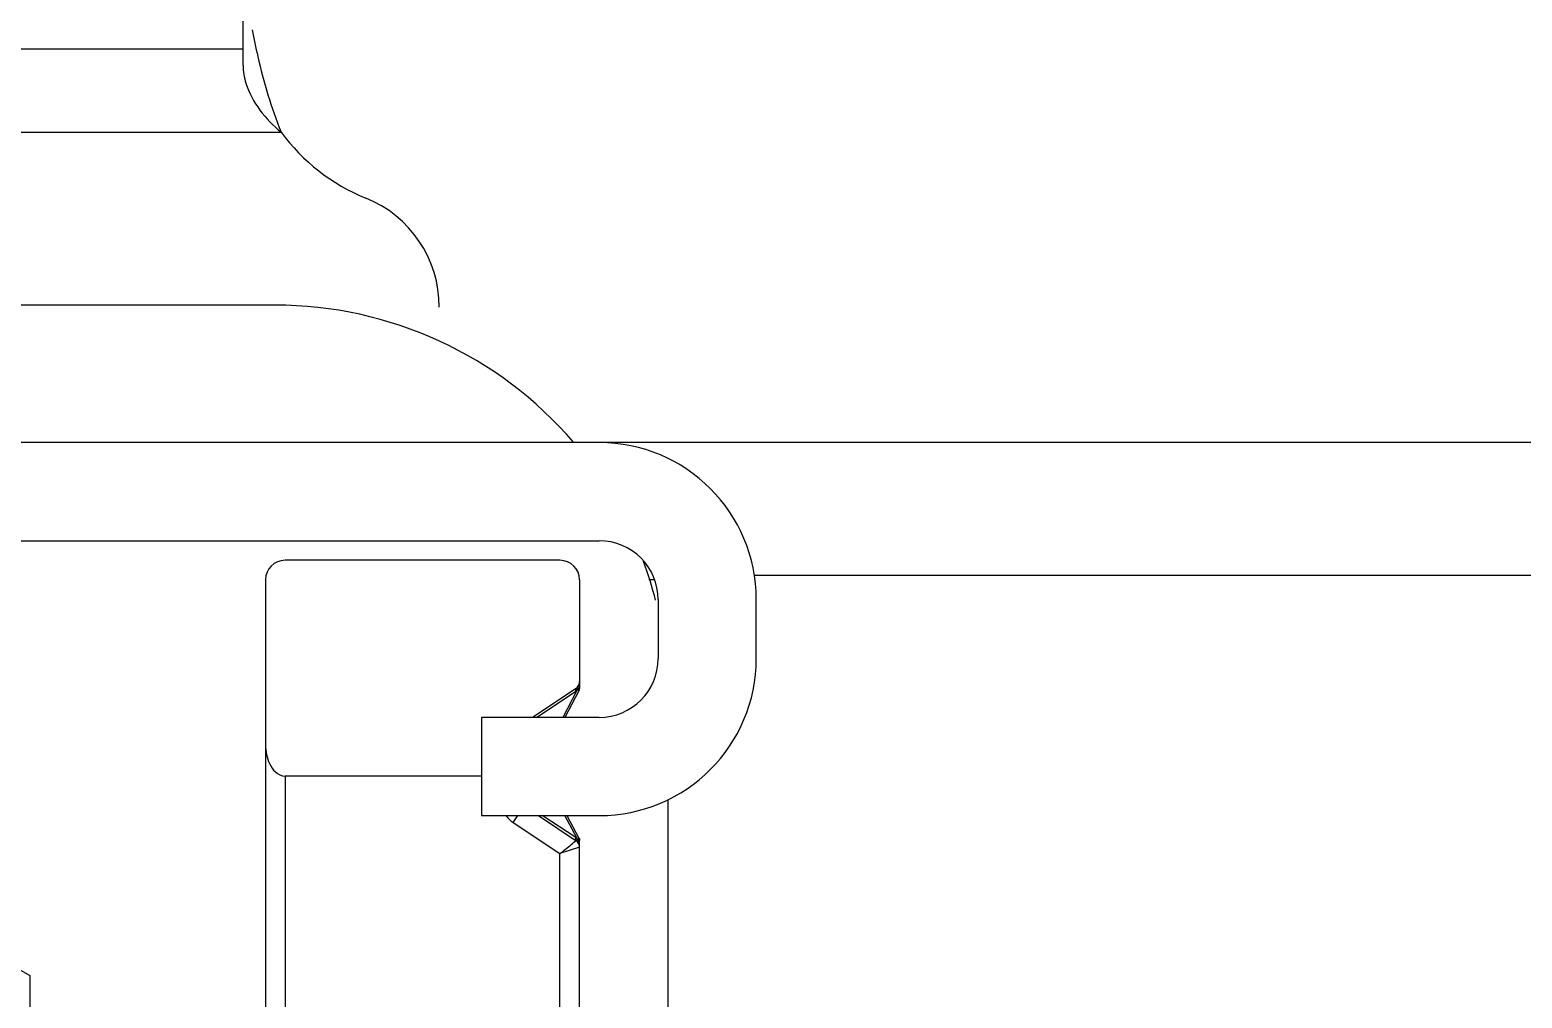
# Model space of a CAD drawing. Header units: inches. Extents: x -1293886 to -986005, y -15154 to 203628.
# Drawn here: x -1241476.2 to -1241346.7, y 83797.1 to 83881.1 of the extents above; entities that cross this region are included whole.
import ezdxf

# ---------------------------------------------------------------- set-up
doc = ezdxf.new("R2010")
doc.units = ezdxf.units.IN
doc.header["$LTSCALE"] = 100
doc.header["$MEASUREMENT"] = 0
doc.layers.add('W_DIM', color=4, linetype='Continuous')

# ---------------------------------------------------------------- blocks, each defined once
blk = doc.blocks.new('1111')
at = {"layer": 'W_DIM', "color": 7}
for p, q in [((-2280943.38, 1708378.78), (-2280943.38, 1708535.06)), ((-2281072.88, 1708380.22), (-2280943.38, 1708380.22)), ((-2281076.18, 1708372.99), (-2280940.08, 1708372.99)), ((-2280940.59, 1708357.98), (-2281083.86, 1708357.98)), ((-2280422.2, 1708346.06), (-2281024.93, 1708346.05)), ((-2281024.93, 1708337.53), (-2280912.47, 1708337.53)), ((-2280915.88, 1708335.83), (-2280939.73, 1708335.83)), ((-2280941.44, 1708334.13), (-2280941.44, 1708285.97)), ((-2280914.18, 1708334.13), (-2280914.18, 1708325.29)), ((-2280907.67, 1708334.13), (-2280908.18, 1708334.13)), ((-2280422.2, 1708334.51), (-2280899, 1708334.51)), ((-2280907.36, 1708332.42), (-2280907.36, 1708327.31)), ((-2280898.84, 1708327.31), (-2280898.84, 1708332.42)), ((-2280914.18, 1708325.29), (-2280914.18, 1708324.75)), ((-2280914.48, 1708324.72), (-2280918.26, 1708322.2)), ((-2280917.92, 1708322.2), (-2280914.5, 1708324.46)), ((-2280914.41, 1708324.53), (-2280915.64, 1708322.2)), ((-2280914.23, 1708324.51), (-2280915.46, 1708322.2)), ((-2280914.44, 1708324.63), (-2280914.41, 1708324.53)), ((-2280914.41, 1708324.53), (-2280914.37, 1708324.58)), ((-2280914.28, 1708324.62), (-2280914.34, 1708324.59)), ((-2280914.3, 1708324.81), (-2280914.23, 1708325)), ((-2281002.78, 1708323.41), (-2280961.89, 1708299.8)), ((-2280912.47, 1708322.2), (-2280922.69, 1708322.2)), ((-2280922.69, 1708322.2), (-2280922.69, 1708313.68)), ((-2280922.69, 1708317.09), (-2280939.73, 1708317.09)), ((-2280939.73, 1708317.09), (-2280939.73, 1708284.78)), ((-2280906.51, 1708315.06), (-2280906.51, 1708291.82)), ((-2280922.69, 1708313.68), (-2280912.47, 1708313.68)), ((-2280919.93, 1708313.08), (-2280919.53, 1708313.68)), ((-2280917.75, 1708313.68), (-2280914.48, 1708311.49)), ((-2280914.51, 1708311.76), (-2280917.42, 1708313.68)), ((-2280914.4, 1708311.68), (-2280915.45, 1708313.68)), ((-2280915.27, 1708313.68), (-2280914.23, 1708311.71)), ((-2280919.93, 1708313.08), (-2280915.88, 1708310.38)), ((-2280914.18, 1708310.93), (-2280915.88, 1708310.38)), ((-2280914.43, 1708311.57), (-2280914.4, 1708311.68)), ((-2280914.41, 1708311.47), (-2280914.41, 1708311.45)), ((-2280914.41, 1708311.45), (-2280914.39, 1708311.43)), ((-2280914.38, 1708311.66), (-2280914.4, 1708311.68)), ((-2280914.37, 1708311.64), (-2280914.38, 1708311.66)), ((-2280914.37, 1708311.63), (-2280914.23, 1708311.71)), ((-2280914.18, 1708241.45), (-2280914.18, 1708311.47)), ((-2280915.88, 1708242), (-2280915.88, 1708310.38)), ((-2280961.89, 1708299.8), (-2280961.89, 1708252.58))]:
    blk.add_line(p, q, dxfattribs=at)
for centre, radius, start, end in [((-2280926.34, 1708383.07), 17.04, 216.2515, 247.9757), ((-2280936.57, 1708357.8), 10.22, 0, 67.9757), ((-2280940.59, 1708323.9), 34.08, 40.5827, 90), ((-2280912.47, 1708332.42), 13.63, 0, 90), ((-2280912.47, 1708332.42), 5.11, 0, 90), ((-2280939.73, 1708334.13), 1.7, 90, 180), ((-2280915.88, 1708334.13), 1.7, 0, 90), ((-2280940.59, 1708323.9), 34.08, 14.375, 20.3315), ((-2280912.47, 1708327.31), 13.63, 270, 0), ((-2280912.47, 1708327.31), 5.11, 270, 0), ((-2280914.86, 1708325.29), 0.682, 303.6901, 0), ((-2280915.17, 1708325.46), 1.2, 303.5501, 309.2239), ((-2280934.26, 1708330.62), 20.79, 343.1105, 343.3846), ((-2280914.46, 1708324.92), 0.348, 286.0364, 289.7696), ((-2280906.79, 1708322.42), 7.88, 162.3685, 163.3734), ((-2280918.61, 1708315.06), 2.39, 215.8765, 236.3099), ((-2280915.16, 1708310.76), 1.19, 50.0267, 56.6343), ((-2280914.86, 1708310.93), 0.682, 0, 56.3099), ((-2280914.44, 1708311.33), 0.313, 70.338, 76.9912), ((-2280915.16, 1708311.12), 0.952, 28.8038, 32.2564), ((-2280914.46, 1708311.29), 0.355, 65.1804, 70.3543), ((-2280915.21, 1708311.1), 1, 27.7889, 28.824), ((-2280915.28, 1708311.06), 1.08, 22.9098, 27.7391), ((-2280914.48, 1708311.25), 0.402, 60.8148, 65.1876), ((-2280914.5, 1708311.2), 0.451, 57.2542, 60.8239), ((-2280915.4, 1708311.01), 1.21, 18.3861, 22.9192), ((-2280914.47, 1708311.25), 0.4, 55.2626, 57.3148), ((-2280915.73, 1708310.93), 1.55, 359.9603, 9.4682)]:
    blk.add_arc(centre, radius, start, end, dxfattribs=at)
for points, knots in [([(-2280942.58, 1708381.87), (-2280942.44, 1708381.1), (-2280941.82, 1708378.08), (-2280940.93, 1708375.12), (-2280940.08, 1708372.99)], [0, 0, 0, 0, 0.255037, 1, 1, 1, 1]), ([(-2280943.38, 1708378.78), (-2280943.38, 1708378.26), (-2280942.97, 1708376), (-2280941.42, 1708374.11), (-2280940.08, 1708372.99)], [0, 0, 0, 0, 0.231026, 1, 1, 1, 1]), ([(-2280914.52, 1708324.67), (-2280914.52, 1708324.65), (-2280914.53, 1708324.58), (-2280914.52, 1708324.51), (-2280914.5, 1708324.46)], [0, 0, 0, 0, 0.200998, 1, 1, 1, 1]), ([(-2280914.42, 1708324.76), (-2280914.45, 1708324.74), (-2280914.45, 1708324.69), (-2280914.45, 1708324.65), (-2280914.44, 1708324.63)], [0, 0, 0, 0, 0.67298, 1, 1, 1, 1]), ([(-2280914.23, 1708324.51), (-2280914.24, 1708324.51), (-2280914.29, 1708324.56), (-2280914.33, 1708324.57), (-2280914.37, 1708324.58)], [0, 0, 0, 0, 0.259642, 1, 1, 1, 1]), ([(-2280914.18, 1708324.75), (-2280914.18, 1708324.71), (-2280914.22, 1708324.66), (-2280914.27, 1708324.63), (-2280914.28, 1708324.62)], [0, 0, 0, 0, 0.684585, 1, 1, 1, 1]), ([(-2280914.18, 1708324.67), (-2280914.18, 1708324.68), (-2280914.18, 1708324.71), (-2280914.19, 1708324.73), (-2280914.2, 1708324.74)], [0, 0, 0, 0, 0.483166, 1, 1, 1, 1]), ([(-2280914.18, 1708324.67), (-2280914.18, 1708324.68), (-2280914.18, 1708324.71), (-2280914.19, 1708324.73), (-2280914.2, 1708324.74)], [0, 0, 0, 0, 0.483166, 1, 1, 1, 1]), ([(-2280914.18, 1708324.67), (-2280914.18, 1708324.68), (-2280914.18, 1708324.71), (-2280914.19, 1708324.73), (-2280914.2, 1708324.74)], [0, 0, 0, 0, 0.483166, 1, 1, 1, 1]), ([(-2280914.18, 1708324.67), (-2280914.18, 1708324.68), (-2280914.18, 1708324.71), (-2280914.19, 1708324.73), (-2280914.2, 1708324.74)], [0, 0, 0, 0, 0.483166, 1, 1, 1, 1]), ([(-2280941.44, 1708319.79), (-2280941.44, 1708319.52), (-2280941.38, 1708318.97), (-2280941.1, 1708318.16), (-2280940.63, 1708317.41), (-2280940.04, 1708317.09), (-2280939.73, 1708317.09)], [0, 0, 0, 0, 0.235531, 0.478205, 0.731471, 1, 1, 1, 1]), ([(-2280915.88, 1708310.38), (-2280915.55, 1708310.64), (-2280915.08, 1708311), (-2280914.63, 1708311.4), (-2280914.48, 1708311.49)], [0, 0, 0, 0, 0.698346, 1, 1, 1, 1]), ([(-2280914.52, 1708311.55), (-2280914.52, 1708311.56), (-2280914.54, 1708311.63), (-2280914.52, 1708311.7), (-2280914.51, 1708311.76)], [0, 0, 0, 0, 0.201666, 1, 1, 1, 1]), ([(-2280914.42, 1708311.45), (-2280914.44, 1708311.47), (-2280914.44, 1708311.52), (-2280914.44, 1708311.56), (-2280914.43, 1708311.57)], [0, 0, 0, 0, 0.671481, 1, 1, 1, 1]), ([(-2280914.37, 1708311.64), (-2280914.38, 1708311.62), (-2280914.4, 1708311.57), (-2280914.41, 1708311.51), (-2280914.41, 1708311.47)], [0, 0, 0, 0, 0.307942, 1, 1, 1, 1]), ([(-2280914.18, 1708311.56), (-2280914.18, 1708311.54), (-2280914.18, 1708311.52), (-2280914.19, 1708311.5), (-2280914.2, 1708311.48)], [0, 0, 0, 0, 0.48312, 1, 1, 1, 1])]:
    blk.add_open_spline(points, degree=3, knots=knots, dxfattribs=at)
for points in [[(-2280914.23, 1708324.51), (-2280914.21, 1708324.56), (-2280914.18, 1708324.62), (-2280914.18, 1708324.67)], [(-2280914.25, 1708311.39), (-2280914.23, 1708311.32), (-2280914.21, 1708311.25), (-2280914.2, 1708311.18)], [(-2280914.18, 1708311.47), (-2280914.18, 1708311.51), (-2280914.21, 1708311.55), (-2280914.24, 1708311.58)], [(-2280914.23, 1708311.71), (-2280914.21, 1708311.66), (-2280914.18, 1708311.61), (-2280914.18, 1708311.56)]]:
    blk.add_open_spline(points, degree=3, dxfattribs=at)

msp = doc.modelspace()

# ---------------------------------------------------------------- block references
at = {"layer": 'W_DIM'}
msp.add_blockref('1111', (1039485.65, -1624500.72), dxfattribs=at)

doc.saveas('drawing.dxf')
